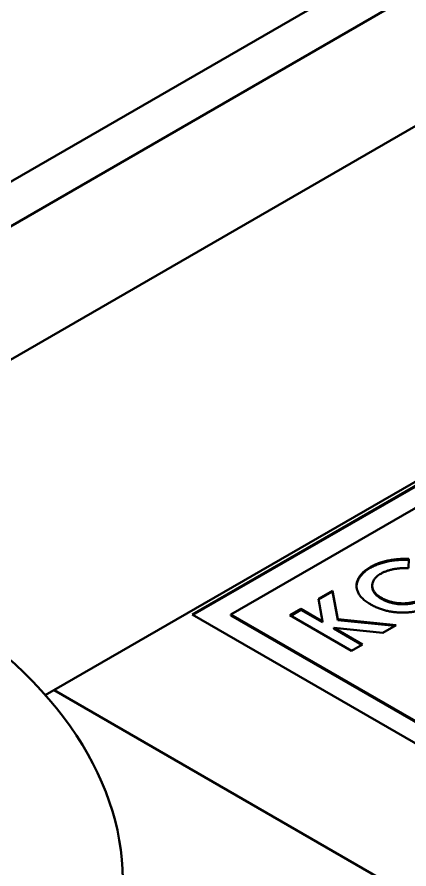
# Model space of a CAD drawing. Header units: millimetres. Extents: x -86 to 841, y -58 to 594.
# Drawn here: x 128.28 to 131.88, y 217.58 to 225.41 of the extents above; entities that cross this region are included whole.
import ezdxf

# ---------------------------------------------------------------- set-up
doc = ezdxf.new("R2010")
doc.units = ezdxf.units.MM
doc.layers.add('Visible (ISO)', color=7, linetype='Continuous', lineweight=50)

msp = doc.modelspace()

# ---------------------------------------------------------------- linework, layer by layer
at = {"layer": 'Visible (ISO)'}
for p, q in [((144.2249, 232.7257), (125.5052, 221.9178)), ((143.1643, 232.5216), (125.1429, 222.1169)), ((126.1094, 221.0419), (145.2856, 232.1133)), ((128.5364, 219.1772), (139.8964, 225.7359)), ((136.1832, 223.5544), (129.8861, 219.9188)), ((136.1832, 223.5463), (129.8932, 219.9147)), ((136.1832, 223.3503), (130.2397, 219.9188)), ((131.5212, 220.3459), (131.5212, 220.3541)), ((131.8752, 220.4284), (131.8719, 220.3443)), ((131.0455, 220.0627), (131.1737, 220.1367)), ((131.0469, 220.0553), (131.1737, 220.1285)), ((131.1737, 220.1367), (131.2223, 219.8758)), ((131.1737, 220.1285), (131.1737, 220.1367)), ((131.1737, 220.1285), (131.2223, 219.8676)), ((131.5399, 220.1773), (131.5399, 220.1854)), ((131.0841, 219.8551), (131.0455, 220.0627)), ((131.6236, 220.063), (131.6236, 220.0712)), ((130.7835, 219.9114), (130.885, 219.97)), ((130.7906, 219.9073), (130.885, 219.9619)), ((130.885, 219.97), (131.0841, 219.8551)), ((130.885, 219.9619), (130.885, 219.97)), ((130.885, 219.9619), (131.0841, 219.8469)), ((129.8861, 219.9188), (132.9479, 218.1511)), ((130.2397, 219.9188), (132.9479, 218.3552)), ((130.2397, 219.9106), (130.2397, 219.9188)), ((130.2397, 219.9106), (132.9479, 218.3471)), ((131.3492, 219.5848), (130.7835, 219.9114)), ((131.0841, 219.8469), (131.0841, 219.8551)), ((131.2223, 219.8758), (131.7589, 219.8214)), ((131.2223, 219.8676), (131.2223, 219.8758)), ((131.2223, 219.8676), (131.7469, 219.8144)), ((131.7589, 219.8214), (131.6367, 219.7508)), ((131.1854, 219.7966), (131.4507, 219.6434)), ((131.1854, 219.7884), (131.1854, 219.7966)), ((131.6367, 219.7508), (131.1854, 219.7966)), ((131.1854, 219.7884), (131.4436, 219.6393)), ((131.4507, 219.6434), (131.3492, 219.5848)), ((132.7192, 216.8565), (128.618, 219.2243))]:
    msp.add_line(p, q, dxfattribs=at)
msp.add_ellipse((122.749, 217.4688), major_axis=(6.5, 0), ratio=0.57735, start_param=5.509044, end_param=7.068583, dxfattribs=at)
for points, knots in [([(131.5223, 220.0124), (131.5155, 220.0165), (131.5019, 220.0246), (131.4834, 220.0374), (131.4666, 220.0505), (131.4516, 220.0639), (131.4381, 220.0776), (131.4267, 220.0918), (131.4169, 220.1062), (131.409, 220.1209), (131.4029, 220.1359), (131.3984, 220.151), (131.3959, 220.1662), (131.3953, 220.1816), (131.3963, 220.1971), (131.3991, 220.2127), (131.4039, 220.2284), (131.4105, 220.2441), (131.4185, 220.2597), (131.4286, 220.2747), (131.4399, 220.2893), (131.4529, 220.3034), (131.4677, 220.3168), (131.4838, 220.3299), (131.5017, 220.3423), (131.5147, 220.3501), (131.5212, 220.3541)], [0, 0, 0, 0, 0.044664, 0.088513, 0.131203, 0.172894, 0.214224, 0.254981, 0.29551, 0.336104, 0.376307, 0.416502, 0.456487, 0.49665, 0.537344, 0.578234, 0.620038, 0.662736, 0.7054, 0.747653, 0.78943, 0.831265, 0.872823, 0.914869, 0.957026, 1, 1, 1, 1]), ([(131.5212, 220.3541), (131.527, 220.3573), (131.5385, 220.3638), (131.5568, 220.3727), (131.5758, 220.3811), (131.5958, 220.3887), (131.6163, 220.3959), (131.6376, 220.4024), (131.6597, 220.4082), (131.6824, 220.4135), (131.7056, 220.4181), (131.7292, 220.4218), (131.753, 220.4249), (131.777, 220.4271), (131.8013, 220.4286), (131.8257, 220.4294), (131.8504, 220.4293), (131.8669, 220.4287), (131.8752, 220.4284)], [0, 0, 0, 0, 0.062271, 0.123894, 0.185053, 0.246821, 0.308411, 0.370089, 0.432573, 0.495743, 0.559165, 0.621751, 0.684418, 0.747006, 0.809457, 0.872518, 0.935774, 1, 1, 1, 1]), ([(131.5212, 220.3459), (131.527, 220.3491), (131.5385, 220.3556), (131.5568, 220.3645), (131.5758, 220.3729), (131.5958, 220.3806), (131.6163, 220.3878), (131.6376, 220.3943), (131.6597, 220.4), (131.6824, 220.4054), (131.7056, 220.4099), (131.7292, 220.4137), (131.753, 220.4167), (131.777, 220.4189), (131.8013, 220.4204), (131.8257, 220.4212), (131.8503, 220.4211), (131.8667, 220.4205), (131.8749, 220.4202)], [0, 0, 0, 0, 0.0622708, 0.1238942, 0.1850526, 0.2468206, 0.3084109, 0.3700894, 0.4325727, 0.4957432, 0.5591646, 0.6217512, 0.6844179, 0.7470059, 0.8094566, 0.8725179, 0.9357744, 0.9991786, 0.9991786, 0.9991786, 0.9991786]), ([(131.3956, 220.1759), (131.3957, 220.1803), (131.3964, 220.1898), (131.3991, 220.2045), (131.4039, 220.2202), (131.4105, 220.2359), (131.4185, 220.2515), (131.4286, 220.2665), (131.4399, 220.2812), (131.4529, 220.2952), (131.4677, 220.3087), (131.4838, 220.3217), (131.5017, 220.3341), (131.5147, 220.3419), (131.5212, 220.3459)], [0.5033699, 0.5033699, 0.5033699, 0.5033699, 0.5373437, 0.5782336, 0.6200384, 0.6627364, 0.7054, 0.7476531, 0.7894297, 0.8312648, 0.8728231, 0.9148688, 0.9570263, 1, 1, 1, 1]), ([(131.6188, 220.2932), (131.6124, 220.2893), (131.5999, 220.2816), (131.5835, 220.2692), (131.5698, 220.2561), (131.5587, 220.2425), (131.5498, 220.2284), (131.5439, 220.2137), (131.5403, 220.1985), (131.5395, 220.1828), (131.5412, 220.1672), (131.545, 220.1518), (131.5518, 220.137), (131.5612, 220.1228), (131.5729, 220.109), (131.5872, 220.0957), (131.6042, 220.083), (131.6171, 220.0752), (131.6236, 220.0712)], [0, 0, 0, 0, 0.064704, 0.127687, 0.188852, 0.249119, 0.309451, 0.370006, 0.432103, 0.495543, 0.559335, 0.62158, 0.683032, 0.744563, 0.806119, 0.869015, 0.93343, 1, 1, 1, 1]), ([(131.8719, 220.3443), (131.8591, 220.3444), (131.8339, 220.3447), (131.7972, 220.3428), (131.7624, 220.3392), (131.7297, 220.3337), (131.6987, 220.3264), (131.6699, 220.3172), (131.6428, 220.3063), (131.6268, 220.2975), (131.6188, 220.2932)], [0, 0, 0, 0, 0.139421, 0.272777, 0.399533, 0.522552, 0.64264, 0.761569, 0.879788, 1, 1, 1, 1]), ([(131.5399, 220.1773), (131.5399, 220.1764), (131.54, 220.1703), (131.5412, 220.159), (131.545, 220.1437), (131.5518, 220.1289), (131.5612, 220.1146), (131.5729, 220.1008), (131.5872, 220.0875), (131.6042, 220.0749), (131.6171, 220.067), (131.6236, 220.063)], [0.4851224, 0.4851224, 0.4851224, 0.4851224, 0.4955428, 0.5593346, 0.6215803, 0.6830316, 0.7445634, 0.8061191, 0.869015, 0.9334296, 1, 1, 1, 1]), ([(131.6236, 220.0712), (131.6284, 220.0685), (131.6378, 220.0632), (131.6527, 220.0559), (131.668, 220.0493), (131.6837, 220.0434), (131.6997, 220.0381), (131.716, 220.0335), (131.7327, 220.0297), (131.7497, 220.0264), (131.7668, 220.0237), (131.7842, 220.0219), (131.8015, 220.0209), (131.8188, 220.0202), (131.8362, 220.0206), (131.8536, 220.0216), (131.871, 220.0233), (131.8883, 220.0258), (131.9055, 220.0287), (131.9222, 220.0325), (131.9386, 220.0367), (131.9543, 220.0419), (131.9697, 220.0474), (131.9844, 220.0538), (131.9989, 220.0605), (132.0078, 220.0656), (132.0123, 220.0682)], [0, 0, 0, 0, 0.045993, 0.090653, 0.134142, 0.177355, 0.219295, 0.260941, 0.30214, 0.343266, 0.384147, 0.424348, 0.464388, 0.503978, 0.543795, 0.583781, 0.624404, 0.665346, 0.706652, 0.747661, 0.788862, 0.830193, 0.871687, 0.91372, 0.956581, 1, 1, 1, 1]), ([(131.6236, 220.063), (131.6284, 220.0603), (131.6378, 220.055), (131.6527, 220.0477), (131.668, 220.0411), (131.6837, 220.0352), (131.6997, 220.0299), (131.716, 220.0253), (131.7327, 220.0215), (131.7497, 220.0182), (131.7668, 220.0156), (131.7842, 220.0137), (131.8015, 220.0127), (131.8188, 220.0121), (131.8362, 220.0125), (131.8536, 220.0134), (131.871, 220.0151), (131.8883, 220.0176), (131.9055, 220.0205), (131.9222, 220.0243), (131.9386, 220.0286), (131.9543, 220.0337), (131.9697, 220.0392), (131.9844, 220.0456), (131.9989, 220.0524), (132.0078, 220.0574), (132.0123, 220.06)], [0, 0, 0, 0, 0.045993, 0.090653, 0.134142, 0.177355, 0.219295, 0.260941, 0.30214, 0.343266, 0.384147, 0.424348, 0.464388, 0.503978, 0.543795, 0.583781, 0.624404, 0.665346, 0.706652, 0.747661, 0.788862, 0.830193, 0.871687, 0.91372, 0.956581, 1, 1, 1, 1]), ([(132.1143, 220.0098), (132.1035, 220.0039), (132.0823, 219.9922), (132.0482, 219.977), (132.0128, 219.9642), (131.9763, 219.9537), (131.9386, 219.9457), (131.8998, 219.94), (131.8598, 219.9366), (131.8191, 219.9357), (131.7783, 219.9371), (131.7382, 219.9406), (131.6993, 219.947), (131.6613, 219.9552), (131.6247, 219.9661), (131.5891, 219.9792), (131.5546, 219.9946), (131.5332, 220.0064), (131.5223, 220.0124)], [0, 0, 0, 0, 0.067374, 0.131832, 0.194455, 0.255566, 0.315587, 0.375625, 0.436133, 0.497772, 0.559461, 0.620267, 0.680775, 0.741575, 0.803222, 0.866497, 0.931913, 1, 1, 1, 1])]:
    msp.add_open_spline(points, degree=3, knots=knots, dxfattribs=at)

doc.saveas('drawing.dxf')
